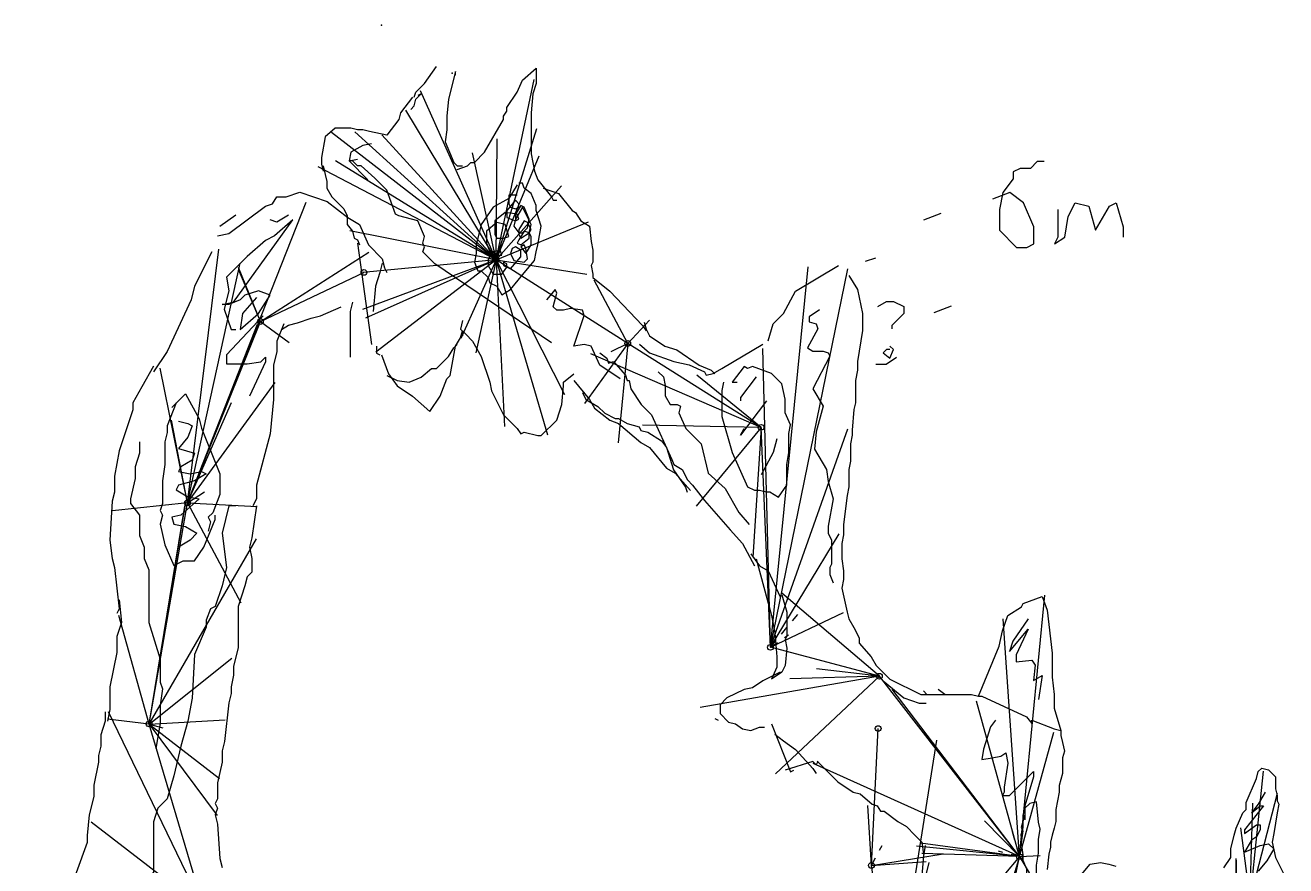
# Model space of a CAD drawing. Header units: millimetres. Extents: x -279 to 9, y -50 to 310.
# Drawn here: x -172.76 to -128.7, y 208.55 to 237.92 of the extents above; entities that cross this region are included whole.
import ezdxf

# ---------------------------------------------------------------- set-up
doc = ezdxf.new("R2010")
doc.units = ezdxf.units.MM
doc.linetypes.add('DASH', pattern=[0.6, 0.3, -0.3])

msp = doc.modelspace()

# ---------------------------------------------------------------- linework, layer by layer
at = {"layer": 'Shots', "color": 1}
for p, q in [((-151.704, 226.804), (-156.304, 229.726)), ((-164.54, 227.57), (-160.924, 229.284)), ((-167.092, 221.234), (-164.54, 227.57)), ((-147.044, 223.87), (-151.704, 226.804)), ((-146.716, 216.182), (-147.044, 223.87)), ((-168.43, 213.502), (-167.092, 221.234)), ((-142.906, 215.172), (-146.716, 216.182)), ((-138.012, 208.866), (-142.906, 215.172)), ((-166.508, 207.03), (-168.43, 213.502)), ((-143.188, 208.56), (-142.95, 213.344)), ((-142.95, 213.344), (-142.95, 213.344)), ((-138.012, 208.866), (-140.484, 200.66)), ((-139.102, 203.47), (-138.012, 208.866)), ((-138.012, 208.866), (-138.012, 208.866)), ((-142.378, 203.6), (-143.188, 208.56))]:
    msp.add_line(p, q, dxfattribs=at)
for centre in [(-156.304, 229.726), (-160.924, 229.284), (-164.54, 227.57), (-151.704, 226.804), (-147.044, 223.87), (-167.092, 221.234), (-146.716, 216.182), (-142.906, 215.172), (-168.43, 213.502), (-142.95, 213.344), (-142.95, 213.344), (-138.012, 208.866), (-138.012, 208.866), (-143.188, 208.56)]:
    msp.add_circle(centre, 0.1, dxfattribs=at)
at = {"layer": 'Sketch', "color": 0}
for points in [[(-159.164, 235.404), (-159.104, 235.584), (-158.804, 235.884), (-158.384, 236.484)], [(-157.724, 236.184), (-157.724, 236.304), (-157.964, 235.344), (-158.024, 234.744), (-158.024, 234.264), (-158.084, 233.844), (-157.784, 233.124), (-157.664, 233.004), (-157.484, 233.004)], [(-157.664, 232.884), (-157.304, 233.004), (-157.184, 233.124), (-157.064, 233.124), (-156.704, 233.484), (-156.044, 234.624), (-156.044, 234.744), (-155.924, 234.924), (-155.924, 235.044), (-155.564, 235.584), (-155.384, 236.004), (-154.904, 236.424), (-154.904, 235.884), (-155.024, 235.524), (-155.084, 234.864), (-155.084, 233.424), (-154.964, 232.824), (-154.844, 232.524), (-154.364, 231.924), (-154.304, 231.804), (-154.184, 231.804)], [(-159.224, 235.404), (-159.644, 234.864), (-159.704, 234.624), (-160.124, 234.084), (-160.724, 234.204), (-160.964, 234.264), (-161.144, 234.264), (-161.384, 234.324), (-161.924, 234.324), (-162.284, 234.024), (-162.404, 233.304), (-162.404, 233.064), (-162.344, 232.824)], [(-159.284, 234.984), (-159.164, 235.104), (-159.104, 235.344), (-158.924, 235.524), (-159.044, 235.464)], [(-162.344, 233.004), (-162.284, 232.704), (-162.224, 232.464), (-162.224, 232.224), (-162.044, 231.924), (-161.624, 231.504), (-161.504, 231.264), (-161.504, 230.964), (-161.324, 230.724), (-161.264, 230.484), (-161.144, 230.424), (-161.084, 230.244)], [(-154.664, 232.224), (-154.124, 232.044), (-153.644, 231.444), (-153.524, 231.384), (-153.344, 231.084), (-153.044, 230.904), (-152.984, 230.364), (-152.924, 230.064), (-152.924, 229.644), (-152.984, 229.524), (-152.924, 229.224), (-152.924, 229.104)], [(-166.044, 230.564), (-165.644, 230.644), (-164.364, 231.604), (-164.124, 231.684), (-163.964, 231.924), (-163.644, 231.924), (-163.164, 232.084), (-162.204, 231.764), (-161.484, 231.204), (-161.084, 230.964), (-160.764, 230.244), (-160.284, 229.764), (-160.204, 229.444), (-160.124, 229.284)], [(-165.404, 231.284), (-165.964, 230.884)], [(-166.242, 230.006), (-166.842, 228.806), (-166.962, 228.326), (-167.802, 226.526), (-168.282, 225.806)], [(-161.144, 230.304), (-160.664, 226.764)], [(-160.284, 229.604), (-160.364, 229.284), (-160.524, 228.804), (-160.604, 227.924)], [(-152.924, 229.104), (-152.324, 228.624), (-151.184, 227.424), (-151.064, 227.244)], [(-146.798, 226.892), (-146.618, 227.492), (-146.258, 227.852), (-145.838, 228.632), (-144.338, 229.532)], [(-143.978, 229.172), (-143.678, 228.692), (-143.498, 227.852), (-143.498, 227.252), (-143.678, 226.172), (-143.678, 225.872), (-143.738, 225.512), (-143.738, 224.732), (-143.798, 224.492), (-143.858, 223.772), (-143.858, 223.592), (-143.918, 223.292), (-143.918, 222.692), (-143.978, 222.392), (-143.978, 221.792), (-144.038, 221.492), (-144.158, 220.472), (-144.158, 220.112), (-144.218, 219.812), (-144.218, 219.272), (-144.158, 218.852), (-144.158, 218.552), (-144.218, 218.252), (-144.038, 217.412), (-143.978, 217.172), (-143.798, 216.872), (-143.618, 216.512), (-143.618, 216.332), (-143.198, 215.852), (-143.018, 215.552), (-142.538, 215.072), (-141.458, 214.532), (-140.618, 214.532), (-140.858, 214.712)], [(-161.324, 228.244), (-161.404, 227.924), (-161.404, 226.324)], [(-163.804, 227.284), (-163.564, 227.444), (-163.244, 227.524), (-162.764, 227.684), (-162.444, 227.764), (-161.724, 228.084)], [(-163.722, 227.486), (-163.962, 226.886), (-163.962, 226.526), (-164.082, 226.046), (-164.082, 224.846), (-164.202, 223.646), (-164.682, 221.846), (-164.682, 221.366), (-164.802, 221.126)], [(-157.484, 227.604), (-157.544, 227.304), (-157.364, 227.124), (-157.124, 226.884), (-156.824, 226.344), (-156.524, 225.444), (-156.464, 225.144), (-156.044, 224.304), (-155.564, 223.824), (-155.444, 223.644), (-155.324, 223.704), (-154.844, 223.584), (-154.724, 223.584), (-154.184, 224.124), (-154.004, 224.664), (-153.944, 225.324), (-153.944, 225.444), (-153.584, 225.744)], [(-151.124, 227.544), (-151.064, 227.304), (-150.944, 227.064), (-150.404, 226.704), (-149.984, 226.584), (-149.204, 226.044), (-148.784, 225.864), (-148.664, 225.744)], [(-160.304, 226.404), (-160.064, 225.744), (-159.764, 225.324), (-159.224, 224.964), (-158.624, 224.424), (-158.264, 224.964), (-158.024, 225.564), (-157.904, 225.684), (-157.724, 226.704), (-157.544, 227.004), (-157.484, 227.244), (-157.484, 227.064)], [(-160.484, 226.704), (-160.484, 226.464), (-160.364, 226.404)], [(-160.124, 225.684), (-159.764, 225.504), (-159.344, 225.444), (-158.924, 225.624), (-158.564, 225.924), (-158.384, 225.924), (-157.964, 226.344), (-157.784, 226.644), (-157.664, 226.764)], [(-152.678, 226.472), (-152.438, 226.292), (-152.378, 226.112), (-152.198, 226.172), (-151.778, 225.692), (-151.718, 225.512), (-151.658, 225.512), (-151.598, 225.212), (-151.238, 224.672), (-150.878, 224.312), (-150.158, 222.752), (-150.098, 222.572), (-149.798, 222.392), (-149.618, 222.032), (-149.438, 221.852), (-149.018, 221.312), (-148.118, 220.292), (-147.698, 219.812), (-147.278, 219.032)], [(-151.298, 226.772), (-150.938, 226.472), (-150.098, 226.172), (-149.558, 226.052), (-149.018, 225.812), (-148.958, 225.692), (-148.718, 225.752), (-148.418, 225.932), (-146.978, 226.772)], [(-168.282, 226.006), (-168.682, 225.286), (-169.002, 224.726), (-169.002, 224.486), (-169.482, 223.046), (-169.642, 222.166), (-169.642, 221.606), (-169.722, 221.286), (-169.802, 219.926), (-169.722, 219.286), (-169.642, 218.966), (-169.482, 217.526), (-169.562, 217.366)], [(-153.584, 225.504), (-153.044, 224.844), (-152.864, 224.544), (-152.324, 224.124), (-152.024, 224.004), (-151.244, 223.344), (-150.944, 223.164), (-150.344, 222.444), (-150.044, 222.264), (-149.504, 221.664)], [(-153.284, 225.084), (-153.164, 224.844), (-152.744, 224.604), (-152.504, 224.364), (-152.144, 224.184), (-152.024, 224.184), (-151.724, 224.004), (-151.304, 223.884), (-151.244, 223.764), (-151.004, 223.704), (-150.524, 223.404), (-150.344, 223.164), (-150.104, 222.384), (-149.684, 221.784), (-149.624, 221.604)], [(-164.682, 221.126), (-164.842, 220.006), (-164.922, 219.686), (-164.842, 219.286), (-164.842, 218.806), (-165.002, 218.646), (-165.082, 218.326), (-165.322, 217.606), (-165.322, 216.166), (-165.482, 215.526), (-165.482, 215.206), (-165.562, 214.806), (-165.562, 214.566), (-165.642, 214.246), (-165.802, 212.886), (-165.882, 212.566), (-165.882, 212.166), (-166.042, 211.446), (-166.042, 210.886), (-166.122, 210.726), (-166.042, 210.566), (-166.122, 210.326), (-166.042, 210.006), (-165.962, 208.806), (-165.882, 208.486)], [(-147.398, 219.452), (-147.098, 219.032), (-146.798, 218.852), (-146.378, 217.952)], [(-147.218, 219.272), (-146.678, 217.292), (-146.618, 216.992), (-146.558, 216.692), (-146.498, 215.852), (-146.498, 215.492), (-146.678, 215.072)], [(-169.482, 217.846), (-169.402, 217.046), (-169.562, 216.566), (-169.562, 216.006), (-169.802, 214.806), (-169.802, 214.006), (-169.882, 213.606)], [(-146.318, 218.012), (-146.138, 217.412), (-146.138, 216.572), (-146.198, 216.452), (-146.138, 216.152), (-146.198, 215.552), (-146.318, 215.312), (-146.678, 215.072)], [(-139.444, 214.478), (-138.724, 216.218), (-138.604, 216.758), (-138.424, 217.298), (-137.944, 217.598), (-137.884, 217.718), (-137.224, 217.958), (-137.044, 217.478), (-136.864, 215.978), (-136.864, 215.138), (-136.804, 214.538), (-136.804, 214.058), (-136.564, 213.278)], [(-146.378, 215.312), (-146.978, 215.012), (-147.338, 214.772), (-147.638, 214.712), (-148.238, 214.412), (-148.478, 214.172), (-148.478, 213.872), (-148.178, 213.572), (-147.938, 213.512), (-147.698, 213.332), (-147.398, 213.272), (-147.098, 213.392), (-146.918, 213.392)], [(-142.958, 215.192), (-142.778, 215.012), (-142.058, 214.412), (-141.518, 214.232), (-141.278, 214.232)], [(-141.364, 214.658), (-141.244, 214.538), (-139.684, 214.538), (-139.444, 214.478), (-139.324, 214.478), (-137.764, 213.758), (-137.584, 213.518), (-137.584, 213.638), (-136.804, 213.338), (-136.564, 213.278), (-136.564, 213.098), (-136.504, 212.858), (-136.444, 212.558), (-136.504, 212.318), (-136.504, 211.778), (-136.624, 211.358), (-136.624, 211.118), (-136.744, 210.518), (-136.744, 210.098), (-136.804, 209.858), (-136.864, 209.618), (-136.924, 209.378), (-136.924, 209.198), (-136.984, 208.958), (-137.044, 208.418)], [(-169.962, 213.926), (-169.962, 213.606), (-170.122, 213.126), (-170.122, 212.726), (-170.202, 212.406), (-170.202, 212.166), (-170.362, 211.366), (-170.362, 210.966), (-170.522, 210.326), (-170.602, 209.606), (-170.602, 209.366), (-171.322, 207.366), (-171.562, 206.966), (-171.562, 206.806), (-172.122, 206.006), (-172.762, 205.766)], [(-148.658, 213.692), (-148.538, 213.632)], [(-146.678, 213.512), (-146.018, 211.832), (-145.898, 211.892)], [(-146.558, 213.152), (-146.258, 212.912), (-145.838, 212.612), (-145.238, 211.952), (-145.118, 211.772)], [(-145.058, 212.192), (-145.118, 212.072), (-145.238, 212.192), (-146.198, 211.892)], [(-145.084, 212.198), (-144.364, 211.478), (-143.824, 211.118), (-143.584, 211.058), (-143.164, 210.698), (-142.984, 210.638), (-142.864, 210.458), (-142.744, 210.458), (-142.264, 210.098), (-141.964, 209.918), (-141.664, 209.618), (-141.424, 209.378), (-141.364, 208.958)], [(-130.864, 208.478), (-130.624, 208.838), (-130.624, 209.138), (-130.504, 209.618), (-130.444, 209.858), (-130.204, 210.398), (-130.084, 210.518), (-130.084, 210.758), (-129.724, 211.598), (-129.664, 211.838), (-129.544, 211.958), (-129.304, 211.898), (-129.064, 211.658), (-129.064, 211.238), (-129.004, 210.998), (-129.004, 210.818), (-128.944, 210.698), (-129.004, 210.398), (-129.124, 209.678), (-129.184, 209.378), (-129.064, 208.838), (-128.704, 208.118)], [(-137.832, 210.186), (-137.832, 210.306), (-137.952, 209.886), (-137.892, 209.766), (-137.952, 209.346), (-137.892, 208.926), (-137.892, 208.746), (-137.772, 208.446), (-137.772, 208.266), (-137.532, 208.146), (-137.412, 208.206), (-137.412, 208.566), (-137.352, 208.986), (-137.352, 209.466), (-137.292, 209.826), (-137.352, 210.066), (-137.412, 210.786), (-137.652, 210.726), (-137.832, 210.546), (-137.892, 210.306), (-137.892, 209.886), (-137.952, 209.586), (-137.952, 209.646), (-137.892, 209.826)], [(-141.304, 209.258), (-141.364, 208.898), (-141.484, 207.518), (-141.544, 207.158), (-141.544, 205.538), (-141.604, 205.238), (-141.604, 204.878), (-141.664, 204.698)], [(-135.844, 208.238), (-135.544, 208.598), (-135.184, 208.658), (-134.884, 208.598), (-134.644, 208.538)]]:
    msp.add_lwpolyline(points, dxfattribs=at)
at = {"layer": 'Sketch', "color": 5}
for points in [[(-160.664, 233.784), (-160.964, 233.724), (-161.384, 233.484), (-161.444, 233.184), (-160.784, 232.524)], [(-154.364, 226.824), (-158.444, 229.584), (-158.864, 230.004), (-158.804, 230.184), (-158.864, 230.304), (-158.804, 230.544), (-159.044, 231.084), (-159.704, 231.264), (-159.824, 231.324), (-160.124, 232.164), (-160.544, 232.584), (-161.024, 233.004), (-161.144, 233.004), (-161.324, 233.184), (-161.444, 233.184), (-161.144, 233.244)], [(-137.15, 233.16), (-137.39, 233.16), (-137.63, 232.92), (-137.99, 232.92), (-138.23, 232.8), (-138.23, 232.56), (-138.59, 232.08), (-138.71, 231.48), (-138.71, 230.76), (-138.11, 230.16), (-137.75, 230.16), (-137.51, 230.28), (-137.51, 230.88), (-137.87, 231.72), (-138.35, 232.08), (-138.95, 231.84)], [(-155.564, 232.344), (-155.864, 231.864), (-156.404, 231.564), (-156.824, 230.964), (-157.004, 230.244), (-157.004, 229.944), (-157.064, 229.644), (-156.944, 229.344), (-156.824, 229.344), (-156.584, 229.104), (-156.524, 228.924), (-156.284, 228.804), (-156.104, 228.504), (-155.804, 228.684), (-155.264, 229.344), (-154.964, 229.704), (-154.904, 230.004), (-154.844, 230.244), (-154.724, 230.904), (-154.904, 231.444), (-154.904, 231.624), (-155.084, 232.044), (-155.324, 232.224), (-155.384, 232.404), (-155.504, 232.404)], [(-141.35, 231.12), (-140.75, 231.36)], [(-136.67, 231.48), (-136.67, 230.52), (-136.79, 230.28), (-136.43, 230.52), (-136.31, 231.24), (-136.07, 231.72), (-135.59, 231.6), (-135.35, 230.76), (-134.87, 231.6), (-134.63, 231.72), (-134.39, 230.88), (-134.39, 230.52)], [(-164.684, 228.404), (-165.164, 227.844), (-165.244, 227.284), (-164.604, 227.844), (-164.204, 228.484), (-164.604, 228.644), (-165.084, 228.484), (-165.244, 228.324), (-165.644, 228.164), (-165.884, 228.164), (-165.484, 228.244), (-163.404, 231.124), (-164.044, 230.564), (-164.364, 230.404), (-165.004, 229.844), (-165.724, 229.124), (-165.644, 228.644), (-165.804, 228.004), (-165.564, 227.284), (-165.404, 227.284)], [(-163.564, 231.284), (-163.964, 231.044), (-164.204, 231.124)], [(-143.39, 229.68), (-143.03, 229.8)], [(-151.964, 225.564), (-152.684, 226.044), (-152.984, 226.704), (-153.224, 226.764), (-153.584, 226.704), (-153.224, 227.784), (-153.284, 227.964), (-153.704, 228.024), (-153.944, 227.964), (-154.184, 227.964), (-154.304, 228.084), (-154.184, 228.564), (-154.244, 228.684), (-154.544, 228.324)], [(-142.958, 228.092), (-142.658, 228.272), (-142.418, 228.272), (-142.058, 228.092), (-142.058, 227.852), (-142.478, 227.432), (-142.478, 227.312)], [(-144.998, 227.972), (-145.358, 227.732), (-145.358, 227.552), (-145.118, 227.492), (-145.058, 227.312), (-145.418, 226.652), (-145.238, 226.532), (-144.878, 226.532), (-144.698, 226.472), (-144.638, 226.352), (-145.238, 225.212), (-144.878, 224.612), (-145.118, 223.712), (-145.178, 223.112), (-144.758, 222.392), (-144.698, 221.972), (-144.518, 221.372), (-144.698, 220.412), (-144.698, 220.172), (-144.578, 219.932), (-144.578, 219.092), (-144.638, 218.972), (-144.638, 218.732), (-144.518, 218.432)], [(-140.99, 227.88), (-140.39, 228.12)], [(-164.444, 227.764), (-165.724, 226.404), (-165.724, 226.084), (-165.004, 226.084), (-164.524, 226.164), (-164.364, 226.324), (-164.364, 226.164), (-164.924, 224.964)], [(-142.538, 226.592), (-142.658, 226.592), (-142.778, 226.472), (-142.538, 226.292), (-142.418, 226.592), (-142.538, 226.712)], [(-143.03, 226.08), (-142.67, 226.08), (-142.31, 226.32)], [(-150.638, 225.812), (-150.458, 225.632), (-150.398, 225.332), (-150.398, 224.972), (-150.218, 224.672), (-149.978, 224.672), (-149.858, 224.612), (-149.918, 224.372), (-149.678, 223.832), (-149.138, 223.292), (-148.898, 222.272), (-148.298, 221.732), (-147.818, 220.892), (-147.458, 220.472)], [(-168.762, 223.366), (-168.762, 222.966), (-168.922, 222.486), (-168.922, 222.086), (-169.082, 221.366), (-169.082, 221.206), (-168.762, 220.806), (-168.762, 220.086), (-168.602, 219.686), (-168.602, 219.286), (-168.442, 218.886), (-168.442, 217.046), (-168.042, 215.766), (-168.042, 214.966), (-167.962, 214.726), (-168.042, 214.166), (-168.042, 213.526), (-168.202, 212.646)], [(-165.402, 221.126), (-165.642, 221.126), (-165.882, 220.166), (-165.722, 218.966), (-165.882, 218.326), (-166.122, 217.606), (-166.282, 217.526), (-166.442, 217.126), (-166.442, 216.886), (-166.842, 215.926), (-166.922, 214.406), (-167.082, 213.606), (-167.322, 212.726), (-167.562, 211.686), (-167.802, 210.886), (-168.122, 210.566), (-168.282, 210.086), (-168.282, 208.326), (-168.522, 208.006), (-168.602, 207.526)], [(-138.844, 213.638), (-139.024, 213.398), (-139.264, 212.618), (-139.324, 212.258), (-138.964, 212.318), (-138.664, 212.378), (-138.484, 212.498), (-138.424, 212.138), (-138.544, 211.298), (-138.544, 211.118), (-138.604, 210.998), (-138.364, 210.998), (-137.524, 211.838), (-137.524, 211.658), (-137.824, 210.638), (-137.824, 210.158)]]:
    msp.add_lwpolyline(points, dxfattribs=at)
at = {"layer": 'Sketch', "color": 9}
msp.add_lwpolyline([(-155.564, 231.984), (-155.864, 231.984), (-155.864, 231.684), (-155.804, 231.564), (-155.624, 231.504), (-155.504, 231.564), (-155.504, 231.684), (-155.624, 231.804), (-155.924, 231.444), (-155.924, 231.204), (-155.624, 231.084), (-155.504, 231.144), (-155.564, 231.324), (-155.984, 231.384), (-156.344, 231.084), (-156.344, 230.604), (-156.284, 230.484), (-156.044, 230.484), (-155.864, 230.544), (-155.984, 230.964), (-156.284, 231.024), (-156.644, 230.724), (-156.644, 230.304), (-156.524, 230.004), (-156.404, 229.884), (-156.104, 229.884), (-156.164, 230.064), (-156.404, 230.004), (-156.584, 229.764), (-156.584, 229.524), (-156.404, 229.224), (-156.104, 229.224), (-155.924, 229.464), (-155.924, 229.584), (-156.044, 229.644), (-156.044, 229.524), (-155.804, 229.404), (-155.444, 229.824), (-155.444, 230.064), (-155.624, 230.184), (-155.744, 230.124), (-155.804, 229.944), (-155.684, 229.704), (-155.324, 229.644), (-155.204, 229.764), (-155.264, 230.124), (-155.324, 230.244), (-155.444, 230.184), (-155.264, 229.944), (-155.084, 230.244), (-155.084, 230.544), (-155.144, 230.664), (-155.324, 230.724), (-155.504, 230.424), (-155.564, 230.304), (-155.444, 230.244), (-155.144, 230.484), (-155.144, 230.664), (-155.084, 230.784), (-155.204, 231.024), (-155.324, 231.084), (-155.504, 230.784), (-155.504, 230.604), (-155.444, 230.484), (-155.144, 230.664), (-155.084, 230.964), (-155.384, 231.564), (-155.624, 231.144), (-155.684, 230.904), (-155.504, 230.664), (-155.384, 230.664), (-155.204, 230.844), (-155.144, 231.144), (-155.324, 231.564), (-155.444, 231.624), (-155.624, 231.324), (-155.624, 231.144)], dxfattribs=at)
at = {"layer": 'Sketch', "color": 32}
for points in [[(-148.358, 225.452), (-148.418, 225.152), (-148.418, 224.252), (-148.058, 222.992), (-147.518, 221.792), (-147.278, 221.672), (-147.098, 221.672), (-146.858, 221.612), (-146.738, 221.612), (-146.438, 221.432), (-146.138, 221.852), (-146.138, 222.572), (-146.078, 222.992), (-146.078, 223.652), (-146.018, 223.952), (-146.198, 224.372), (-146.198, 224.852), (-146.318, 225.392), (-146.678, 225.752), (-147.338, 225.992), (-147.518, 225.932), (-147.638, 225.992), (-148.058, 225.452), (-147.878, 225.452)], [(-147.218, 225.632), (-147.758, 224.912), (-147.758, 224.792)], [(-167.482, 224.726), (-167.802, 223.926), (-167.802, 223.686), (-167.882, 223.366), (-167.882, 222.566), (-167.962, 222.006), (-167.962, 221.206), (-168.042, 220.966), (-167.962, 220.806), (-168.042, 220.486), (-167.882, 219.766), (-167.562, 219.046), (-167.242, 219.206), (-166.842, 219.206), (-166.522, 219.686), (-166.122, 220.646), (-166.122, 220.806)], [(-167.162, 225.046), (-167.642, 224.566)], [(-167.162, 225.046), (-166.682, 224.166), (-166.602, 223.846), (-165.962, 222.246), (-165.962, 221.526), (-166.202, 220.886), (-166.362, 220.726), (-166.282, 220.566), (-166.362, 220.246)], [(-146.858, 224.792), (-147.758, 223.592), (-147.638, 223.832)], [(-167.402, 224.086), (-167.082, 224.006), (-166.922, 223.926), (-167.082, 223.526), (-167.402, 223.126), (-166.842, 222.966), (-166.922, 222.726), (-167.322, 222.486), (-167.402, 222.326), (-167.002, 222.246), (-166.602, 222.326), (-166.442, 222.246), (-166.842, 222.006), (-167.402, 221.846), (-167.482, 221.686), (-167.082, 221.446), (-166.682, 221.366), (-167.322, 220.806), (-167.642, 220.726), (-167.562, 220.486), (-167.162, 220.406), (-166.762, 220.166), (-167.002, 219.926), (-167.402, 219.686)], [(-146.498, 223.472), (-146.618, 222.992), (-147.038, 222.212)]]:
    msp.add_lwpolyline(points, dxfattribs=at)
at = {"layer": 'Sketch', "color": 30}
for points in [[(-137.704, 217.178), (-138.244, 216.398), (-138.364, 216.038), (-137.704, 216.818), (-138.124, 215.918), (-138.124, 215.678), (-137.584, 215.738), (-137.464, 215.558), (-137.524, 215.018), (-137.224, 215.198), (-137.344, 214.358)], [(-129.424, 211.118), (-129.664, 210.698), (-129.904, 210.398), (-129.604, 210.638), (-129.484, 210.638), (-130.144, 209.798), (-130.144, 209.678), (-129.724, 209.978), (-129.604, 209.978), (-129.604, 209.798), (-129.724, 209.558), (-129.904, 209.438), (-130.144, 209.018), (-129.604, 209.258), (-129.304, 209.318), (-129.124, 209.138), (-129.364, 208.718), (-129.664, 208.358)]]:
    msp.add_lwpolyline(points, dxfattribs=at)
at = {"layer": 'Sketch', "color": 0}
for p in [(-160.304, 237.924), (-157.844, 236.244)]:
    msp.add_point(p, dxfattribs=at)
at = {"layer": 'XSect', "color": 1}
for p, q in [((-156.304, 229.726), (-154.97, 236.022)), ((-156.304, 229.726), (-158.948, 235.626)), ((-156.304, 229.726), (-159.454, 234.95)), ((-156.304, 229.726), (-162.054, 234.18)), ((-156.304, 229.726), (-161.242, 234.2)), ((-156.304, 229.726), (-160.298, 234.098)), ((-156.304, 229.726), (-154.876, 234.32)), ((-156.304, 229.726), (-156.264, 233.958)), ((-156.304, 229.726), (-161.912, 233.184)), ((-156.304, 229.726), (-157.126, 233.468)), ((-156.304, 229.726), (-154.798, 233.354)), ((-156.304, 229.726), (-162.526, 232.976)), ((-156.304, 229.726), (-154.02, 232.316)), ((-167.092, 221.234), (-162.948, 231.734)), ((-156.304, 229.726), (-153.072, 231.054)), ((-156.304, 229.726), (-161.412, 230.736)), ((-167.092, 221.234), (-165.992, 230.094)), ((-164.54, 227.57), (-160.754, 229.992)), ((-167.092, 221.234), (-165.246, 229.606)), ((-156.304, 229.726), (-160.972, 227.99)), ((-156.304, 229.726), (-160.966, 229.276)), ((-156.304, 229.726), (-160.87, 227.69)), ((-156.304, 229.726), (-160.512, 226.498)), ((-156.304, 229.726), (-157.532, 226.98)), ((-156.304, 229.726), (-157.012, 226.476)), ((-156.304, 229.726), (-153.908, 225.016)), ((-156.304, 229.726), (-154.506, 223.608)), ((-156.304, 229.726), (-156.01, 223.898)), ((-156.304, 229.726), (-153.138, 229.224)), ((-164.54, 227.57), (-165.306, 229.462)), ((-164.54, 227.57), (-165.29, 229.366)), ((-146.716, 216.182), (-145.396, 229.474)), ((-146.716, 216.182), (-144.012, 229.408)), ((-151.704, 226.804), (-152.878, 229.014)), ((-167.092, 221.234), (-164.574, 227.572)), ((-167.092, 221.234), (-164.648, 227.48)), ((-167.092, 221.234), (-164.638, 227.466)), ((-164.54, 227.57), (-163.542, 226.84)), ((-151.704, 226.804), (-150.948, 227.61)), ((-151.704, 226.804), (-153.22, 224.704)), ((-151.704, 226.804), (-152.294, 226.514)), ((-151.704, 226.804), (-152.042, 223.324)), ((-146.716, 216.182), (-146.984, 226.62)), ((-147.044, 223.87), (-152.998, 226.442)), ((-167.092, 221.234), (-168.044, 225.936)), ((-147.044, 223.87), (-149.294, 225.69)), ((-167.092, 221.234), (-164.026, 225.436)), ((-167.092, 221.234), (-165.55, 224.742)), ((-167.092, 221.234), (-167.654, 224.116)), ((-147.044, 223.87), (-151.186, 223.95)), ((-147.044, 223.87), (-149.316, 221.116)), ((-147.044, 223.87), (-147.332, 219.33)), ((-146.716, 216.182), (-144.006, 223.816)), ((-167.092, 221.234), (-166.5, 221.622)), ((-167.092, 221.234), (-169.716, 220.95)), ((-168.43, 213.502), (-167.15, 221.262)), ((-167.092, 221.234), (-165.228, 217.736)), ((-167.092, 221.234), (-164.654, 221.098)), ((-168.43, 213.502), (-167.184, 221.112)), ((-168.43, 213.502), (-164.684, 219.97)), ((-146.716, 216.182), (-144.318, 220.144)), ((-142.906, 215.172), (-146.318, 218.072)), ((-138.012, 208.866), (-137.124, 218.01)), ((-168.43, 213.502), (-169.492, 217.3)), ((-146.716, 216.182), (-144.16, 217.4)), ((-138.012, 208.866), (-138.58, 217.176)), ((-168.43, 213.502), (-165.546, 215.8)), ((-142.906, 215.172), (-149.176, 214.074)), ((-142.906, 215.172), (-146.544, 211.762)), ((-142.906, 215.172), (-146.04, 215.084)), ((-142.906, 215.172), (-145.106, 215.434)), ((-138.012, 208.866), (-142.462, 214.72)), ((-138.012, 208.866), (-139.514, 214.302)), ((-166.508, 207.03), (-169.85, 213.924)), ((-168.43, 213.502), (-169.89, 213.672)), ((-168.43, 213.502), (-165.772, 213.644)), ((-168.43, 213.502), (-167.948, 213.374)), ((-168.43, 213.502), (-166.05, 210.304)), ((-168.43, 213.502), (-165.97, 211.594)), ((-142.378, 203.6), (-140.906, 212.932)), ((-138.012, 208.866), (-136.808, 213.212)), ((-138.012, 208.866), (-145.228, 212.116)), ((-129.95, 207.386), (-129.484, 211.85)), ((-129.95, 207.386), (-128.992, 211.088)), ((-143.188, 208.56), (-143.312, 210.656)), ((-129.95, 207.386), (-129.852, 210.736)), ((-166.508, 207.03), (-170.454, 210.076)), ((-138.012, 208.866), (-139.236, 210.118)), ((-129.95, 207.386), (-130.28, 209.87)), ((-138.012, 208.866), (-141.47, 209.336)), ((-143.188, 208.56), (-140.684, 208.964)), ((-138.012, 208.866), (-141.61, 204.612)), ((-138.012, 208.866), (-141.606, 209.238)), ((-138.012, 208.866), (-141.43, 208.982)), ((-138.012, 208.866), (-137.288, 208.906)), ((-138.012, 208.866), (-136.294, 205.986)), ((-143.188, 208.56), (-141.274, 208.694)), ((-142.378, 203.6), (-141.172, 208.658)), ((-130.574, 192.636), (-130.442, 208.802)), ((-130.574, 192.636), (-130.424, 208.74))]:
    msp.add_line(p, q, dxfattribs=at)
at = {"layer": 'XSect', "color": 1, "linetype": 'DASH'}
for p, q in [((-156.304, 229.726), (-156.446, 229.74)), ((-167.092, 221.234), (-166.95, 221.324)), ((-146.716, 216.182), (-145.656, 217.45)), ((-146.716, 216.182), (-146.088, 216.622)), ((-142.906, 215.172), (-143.378, 215.268)), ((-168.43, 213.502), (-168.406, 213.474)), ((-138.012, 208.866), (-138.292, 209.872)), ((-143.188, 208.56), (-142.81, 209.256)), ((-138.012, 208.866), (-138.746, 209.056))]:
    msp.add_line(p, q, dxfattribs=at)

doc.saveas('drawing.dxf')
